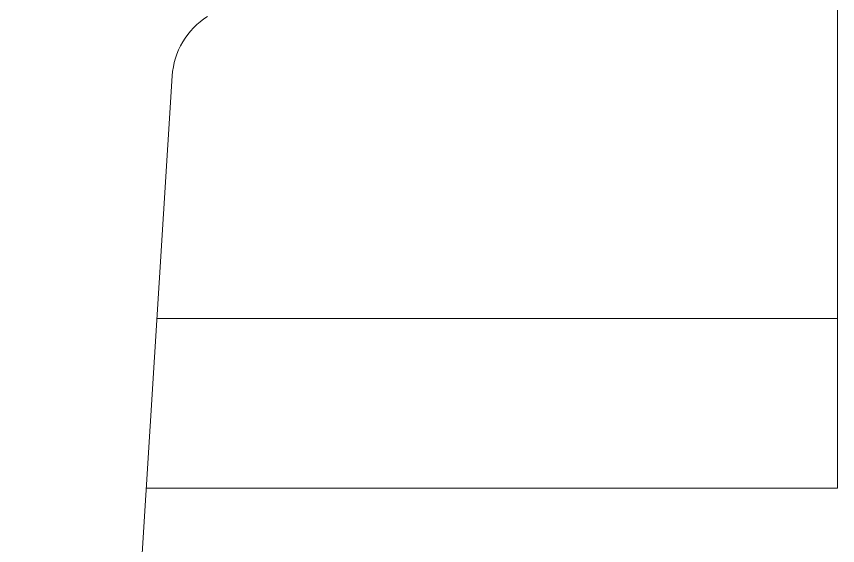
# Model space of a CAD drawing. Header units: millimetres. Extents: x 117382 to 126876, y -1151 to 1280.
# Drawn here: x 126613.17 to 126632.53, y 869.08 to 881.57 of the extents above; entities that cross this region are included whole.
import ezdxf

# ---------------------------------------------------------------- set-up
doc = ezdxf.new("R2010")
doc.units = ezdxf.units.MM
doc.linetypes.add('DASHED', pattern=[0])
doc.layers.add('DIE_P', color=2, linetype='Continuous')
doc.layers.add('TEXT', color=4, linetype='Continuous')

# ---------------------------------------------------------------- blocks, each defined once
blk = doc.blocks.new('*u7591')
at = {"layer": 'DIE_P', "color": 31, "linetype": 'DASHED', "lineweight": 13}
for p, q in [((19.361, 52.657), (19.361, 69.586)), ((19.361, 52.657), (19.361, 48.657)), ((19.361, 48.657), (3.061, 48.657))]:
    blk.add_line(p, q, dxfattribs=at)
at = {"layer": 'DIE_P', "color": 2, "linetype": 'Continuous', "lineweight": 13}
blk.add_line((3.673, 58.382), (0, 0), dxfattribs=at)
at = {"layer": 'DIE_P', "color": 155, "linetype": 'DASHED', "lineweight": 13}
blk.add_line((19.361, 52.657), (3.313, 52.657), dxfattribs=at)
blk.add_line((19.361, 52.657), (3.313, 52.657), dxfattribs=at)
at = {"layer": 'DIE_P', "color": 2, "linetype": 'Continuous', "lineweight": 13}
blk.add_arc((5.47, 58.269), 1.8, 122.4, 176.4, dxfattribs=at)

msp = doc.modelspace()

# ---------------------------------------------------------------- block references
at = {"layer": 'TEXT'}
msp.add_blockref('*u7591', (126613.167, 821.784), dxfattribs=at)

doc.saveas('drawing.dxf')
